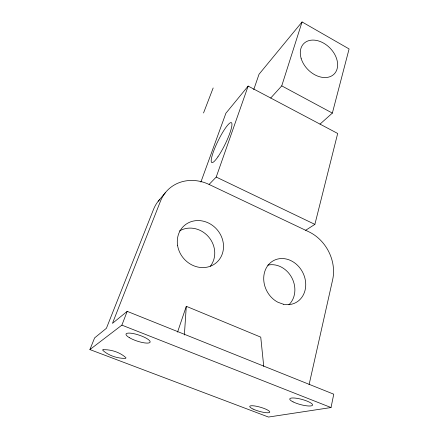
<?xml version="1.0" encoding="UTF-8"?>
<svg xmlns="http://www.w3.org/2000/svg" width="439" height="439" viewBox="0 0 439 439"><rect width="100%" height="100%" fill="white"/><g stroke="black" fill="none" stroke-linecap="round" stroke-linejoin="round"><path stroke-width="0.66" d="M184.369 334.995L186.295 306.301L260.75 337.136L263.74 366.367M159.9 199.268A39.148 35.076 44.9 0 0 153.535 209.343L106.408 328.29L94.599 337.909L89.907 349.576L268.476 417.05L331.028 407.54L333.755 394.195L127.195 311.355L112.466 323.351L160.509 201.089A40.377 35.806 45.2 0 1 209.074 184.451L216.218 177.06L248.15 86.082L337.684 133.472L314.878 224.373L305.659 230.283M309.083 384.652L332.658 279.703A38.714 32.299 60.9 0 0 308.836 231.792L209.074 184.451M320.015 124.122L332.356 113.097L349.093 48.938L302.065 21.95L259.032 74.246L253.731 89.655M270.715 98.029L281.745 85.874L302.065 21.95M177.554 332.12L186.295 306.301M200.881 182.081L225.893 113.235L248.15 86.082M89.907 349.576L121.888 325.134L127.195 311.355M203.537 112.977L213.162 87.965M158.183 201.26L165.245 192.82M121.888 325.134L331.028 407.54M216.218 177.06L314.878 224.373M281.745 85.874L332.356 113.097M267.779 265.14A23.069 19.837 63.2 0 1 291.781 277.657A23.069 19.837 63.2 0 1 288.895 304.776M179.48 230.974A23.755 21.599 49.6 0 1 208.454 236.709A23.755 21.599 49.6 0 1 210.319 266.264M102.984 349.724L102.748 350.311C108.691 355.672 117.707 358.608 125.686 358.35L126.015 357.796C120.171 352.33 110.957 349.345 102.984 349.724M283.407 304.238L277.936 302.262A23.772 20.216 62.7 0 1 269.541 263.592A23.772 20.216 62.7 0 1 304.298 276.115A23.772 20.216 62.7 0 1 283.407 304.238M129.236 337.58A12.704 3.133 18.5 0 0 149.622 342.672A12.704 3.133 18.5 0 0 135.327 334.03A12.704 3.133 18.5 0 0 129.236 337.58M253.078 409.077A10.432 2.129 16 0 0 269.595 412.391A10.432 2.129 16 0 0 256.596 406.294A10.432 2.129 16 0 0 253.078 409.077M177.548 245.22A24.513 22.065 49.7 0 0 214.874 263.839A24.513 22.065 49.7 0 0 208.788 223.155A24.513 22.065 49.7 0 0 177.548 245.22M293.065 401.877A11.82 2.683 15.1 0 0 312.195 405.532A11.82 2.683 15.1 0 0 298.207 398.552A11.82 2.683 15.1 0 0 293.065 401.877M301.094 58.239A21.506 15.414 45.3 0 0 332.614 75.332A21.506 15.414 45.3 0 0 323.175 42.89A21.506 15.414 45.3 0 0 301.094 58.239M217.914 156.838A22.213 3.902 -63.9 0 0 231.825 123.315A22.213 3.902 -63.9 0 0 214.978 147.723A22.213 3.902 -63.9 0 0 217.914 156.838"/></g></svg>
